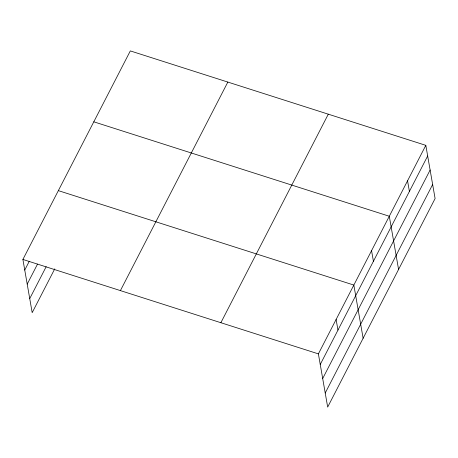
<?xml version="1.0" encoding="UTF-8"?>
<svg xmlns="http://www.w3.org/2000/svg" width="458" height="458" viewBox="0 0 458 458"><rect width="100%" height="100%" fill="white"/><g stroke="black" fill="none" stroke-linecap="round" stroke-linejoin="round"><path stroke-width="0.69" d="M54.748 268.863L32.186 312.654L22.9 259.446L130.324 50.912L425.814 145.346L435.1 198.554L327.676 407.088L318.39 353.879L425.814 145.346M24.755 270.065L29.266 261.306M27.205 284.12L37.522 264.1M29.736 298.599L46.172 266.693M120.408 290.607L227.838 82.074M220.876 322.713L328.3 114.185M320.239 364.499L427.669 155.966M322.695 378.554L430.119 170.021M325.22 393.033L432.65 184.5M93.798 121.817L389.289 216.245L398.575 269.459M58.349 190.631L353.839 285.065L363.125 338.273M22.9 259.446L318.39 353.879M407.551 180.796L409.406 191.421M371.564 250.652L373.419 261.278M336.115 319.472L337.964 330.092"/></g></svg>
